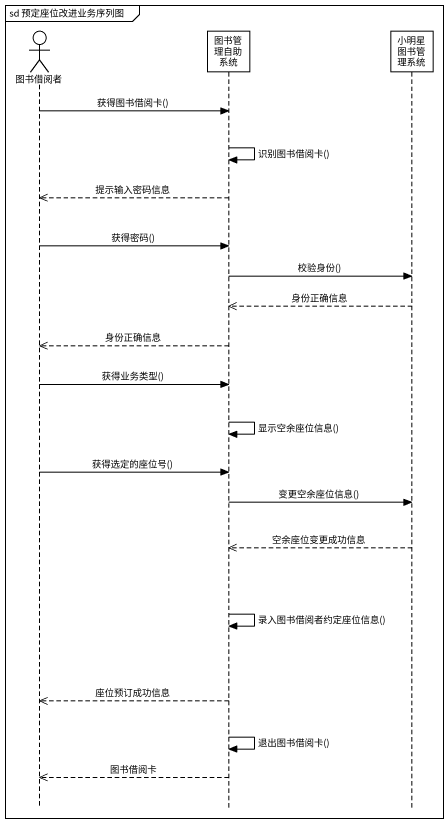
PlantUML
@startuml
mainframe sd 预定座位改进业务序列图
hide footbox
actor 图书借阅者
participant 图书管理自助系统
participant 小明星图书管理系统

图书借阅者 -> 图书管理自助系统 : 获得图书借阅卡()
图书管理自助系统 -> 图书管理自助系统 : 识别图书借阅卡()
图书管理自助系统 -->> 图书借阅者 : 提示输入密码信息
图书借阅者 -> 图书管理自助系统 : 获得密码()
图书管理自助系统 -> 小明星图书管理系统 : 校验身份()
小明星图书管理系统 -->> 图书管理自助系统 : 身份正确信息
图书管理自助系统 -->> 图书借阅者 : 身份正确信息
图书借阅者 -> 图书管理自助系统 : 获得业务类型()
图书管理自助系统 -> 图书管理自助系统 : 显示空余座位信息()
图书借阅者 -> 图书管理自助系统 : 获得选定的座位号()
图书管理自助系统 -> 小明星图书管理系统 : 变更空余座位信息()
小明星图书管理系统 -->> 图书管理自助系统 : 空余座位变更成功信息
图书管理自助系统 -> 图书管理自助系统 : 录入图书借阅者约定座位信息()
图书管理自助系统 -->> 图书借阅者 : 座位预订成功信息
图书管理自助系统 -> 图书管理自助系统 : 退出图书借阅卡()
图书管理自助系统 -->> 图书借阅者 : 图书借阅卡
@enduml
